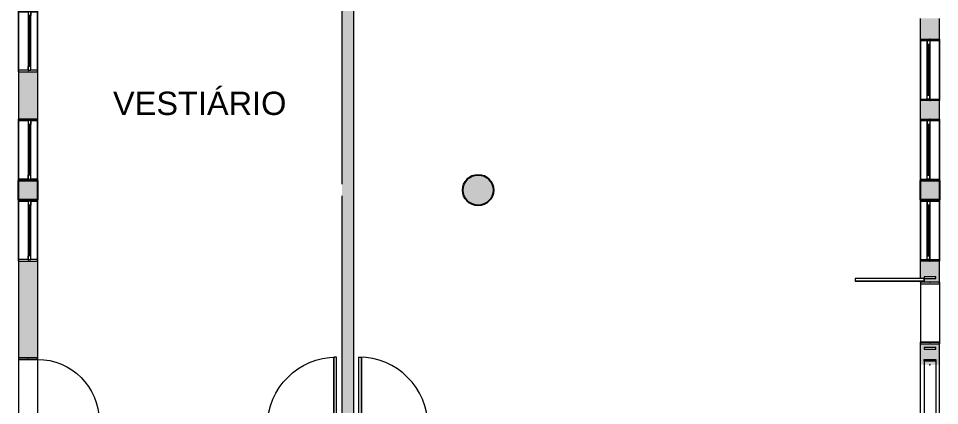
# Model space of a CAD drawing. Header units: metres. Extents: x 512 to 829, y -209 to 245.
# Drawn here: x 725.45 to 737.45, y -101.18 to -96.14 of the extents above; entities that cross this region are included whole.
import ezdxf

# ---------------------------------------------------------------- set-up
doc = ezdxf.new("R2010")
doc.units = ezdxf.units.M
doc.header["$LTSCALE"] = 0.508
doc.set_wipeout_variables(frame=1)
doc.header["$PDSIZE"] = -2
for name, color, linetype, lineweight in [('CONTORNO', 7, 'Continuous', 15), ('None', 7, 'Continuous', 5), ('NãoImprimir', 7, 'Continuous', 5), ('Peitoris', 2, 'Continuous', 5), ('Telhado-Princ', 7, 'Continuous', 5), ('TEXTO', 7, 'Continuous', 15)]:
    doc.layers.add(name, color=color, linetype=linetype, lineweight=lineweight)
doc.styles.add('Arial', font='arial.ttf')

# ---------------------------------------------------------------- blocks, each defined once
blk = doc.blocks.new('Grupo-1516')
at = {"layer": 'None', "color": 7, "linetype": 'Continuous', "lineweight": 5}
for p, q in [((-0.47, 0.075), (-0.47, -0.075)), ((0.47, 0.075), (0.47, -0.075))]:
    blk.add_line(p, q, dxfattribs=at)
blk = doc.blocks.new('Grupo-1517')
at = {"color": 7, "linetype": 'Continuous', "lineweight": 5}
for points in [[(-0.47, 0.075), (-0.45, 0.075), (-0.45, -0.075), (-0.47, -0.075)], [(0.45, 0.075), (0.47, 0.075), (0.47, -0.075), (0.45, -0.075)]]:
    blk.add_wipeout(points, dxfattribs=at).dxf.layer = 'None'
at = {"layer": 'None', "color": 7, "linetype": 'Continuous', "lineweight": 5}
for points in [[(-0.47, 0.075), (-0.45, 0.075), (-0.45, -0.075), (-0.47, -0.075)], [(0.45, 0.075), (0.47, 0.075), (0.47, -0.075), (0.45, -0.075)]]:
    blk.add_lwpolyline(points, close=True, dxfattribs=at)
blk = doc.blocks.new('Grupo-1518')
at = {"layer": 'None', "color": 7}
blk.add_blockref('Grupo-1516', (0, 0), dxfattribs=at)
blk.add_blockref('Grupo-1517', (0, 0), dxfattribs=at)
at = {"layer": 'None', "color": 7, "linetype": 'Continuous', "lineweight": 5}
for p, q in [((-0.47, 0.075), (-0.45, 0.075)), ((-0.45, 0.075), (-0.45, -0.075)), ((0.47, 0.075), (0.45, 0.075)), ((0.45, 0.075), (0.45, -0.075)), ((-0.47, -0.075), (-0.45, -0.075)), ((0.47, -0.075), (0.45, -0.075))]:
    blk.add_line(p, q, dxfattribs=at)
blk = doc.blocks.new('Grupo-1519')
at = {"layer": 'None', "color": 7, "linetype": 'Continuous', "lineweight": 5}
blk.add_arc((-0.45, 0.075), 0.9, 0, 90, dxfattribs=at)
blk = doc.blocks.new('Grupo-1520')
at = {"color": 7, "linetype": 'Continuous', "lineweight": 5}
blk.add_wipeout([(-0.45, 0.075), (-0.45, 0.975), (-0.415, 0.975), (-0.415, 0.075)], dxfattribs=at).dxf.layer = 'None'
at = {"layer": 'None', "color": 7, "linetype": 'Continuous', "lineweight": 5}
blk.add_lwpolyline([(-0.45, 0.075), (-0.45, 0.975), (-0.415, 0.975), (-0.415, 0.075)], close=True, dxfattribs=at)
blk = doc.blocks.new('Grupo-1521')
at = {"layer": 'None', "color": 7}
blk.add_blockref('Grupo-1520', (0, 0), dxfattribs=at)
at = {"layer": 'None', "color": 7, "linetype": 'Continuous', "lineweight": 5}
for p, q in [((-0.45, 0.075), (-0.45, 0.975)), ((-0.45, 0.975), (-0.415, 0.975)), ((-0.415, 0.075), (-0.415, 0.975)), ((-0.45, 0.075), (-0.415, 0.075))]:
    blk.add_line(p, q, dxfattribs=at)
blk = doc.blocks.new('Grupo-1522')
at = {"layer": 'Peitoris', "color": 7}
blk.add_blockref('Grupo-1521', (0, 0), dxfattribs=at)
blk = doc.blocks.new('Grupo-1523')
at = {"layer": 'None', "color": 7, "linetype": 'Continuous', "lineweight": 5}
for p, q in [((0.47, 0.075), (-0.47, 0.075)), ((0.47, -0.075), (-0.47, -0.075))]:
    blk.add_line(p, q, dxfattribs=at)
blk = doc.blocks.new('Door (2D)-47')
at = {"layer": 'None', "color": 7}
blk.add_blockref('Grupo-1518', (0, 0), dxfattribs=at)
at = {"layer": 'NãoImprimir', "color": 7, "linetype": 'Continuous', "lineweight": 5}
for p in [(-0.47, 0), (0.47, 0)]:
    blk.add_point(p, dxfattribs=at)
at = {"layer": 'Peitoris', "color": 7}
blk.add_blockref('Grupo-1519', (0, 0), dxfattribs=at)
at = {"layer": 'None', "color": 7}
blk.add_blockref('Grupo-1522', (0, 0), dxfattribs=at)
at = {"layer": 'Telhado-Princ', "color": 7}
blk.add_blockref('Grupo-1523', (0, 0), dxfattribs=at)
blk = doc.blocks.new('Grupo-1524')
at = {"layer": 'None', "color": 7, "linetype": 'Continuous', "lineweight": 5}
for p, q in [((-0.47, 0.075), (-0.47, -0.075)), ((0.47, 0.075), (0.47, -0.075))]:
    blk.add_line(p, q, dxfattribs=at)
blk = doc.blocks.new('Grupo-1525')
at = {"color": 7, "linetype": 'Continuous', "lineweight": 5}
for points in [[(-0.47, 0.075), (-0.45, 0.075), (-0.45, -0.075), (-0.47, -0.075)], [(0.45, 0.075), (0.47, 0.075), (0.47, -0.075), (0.45, -0.075)]]:
    blk.add_wipeout(points, dxfattribs=at).dxf.layer = 'None'
at = {"layer": 'None', "color": 7, "linetype": 'Continuous', "lineweight": 5}
for points in [[(-0.47, 0.075), (-0.45, 0.075), (-0.45, -0.075), (-0.47, -0.075)], [(0.45, 0.075), (0.47, 0.075), (0.47, -0.075), (0.45, -0.075)]]:
    blk.add_lwpolyline(points, close=True, dxfattribs=at)
blk = doc.blocks.new('Grupo-1526')
at = {"layer": 'None', "color": 7}
blk.add_blockref('Grupo-1524', (0, 0), dxfattribs=at)
blk.add_blockref('Grupo-1525', (0, 0), dxfattribs=at)
at = {"layer": 'None', "color": 7, "linetype": 'Continuous', "lineweight": 5}
for p, q in [((-0.47, 0.075), (-0.45, 0.075)), ((-0.45, 0.075), (-0.45, -0.075)), ((0.47, 0.075), (0.45, 0.075)), ((0.45, 0.075), (0.45, -0.075)), ((-0.47, -0.075), (-0.45, -0.075)), ((0.47, -0.075), (0.45, -0.075))]:
    blk.add_line(p, q, dxfattribs=at)
blk = doc.blocks.new('Grupo-1527')
at = {"layer": 'None', "color": 7, "linetype": 'Continuous', "lineweight": 5}
blk.add_arc((-0.45, 0.075), 0.9, 0, 90, dxfattribs=at)
blk = doc.blocks.new('Grupo-1528')
at = {"color": 7, "linetype": 'Continuous', "lineweight": 5}
blk.add_wipeout([(-0.45, 0.075), (-0.45, 0.975), (-0.415, 0.975), (-0.415, 0.075)], dxfattribs=at).dxf.layer = 'None'
at = {"layer": 'None', "color": 7, "linetype": 'Continuous', "lineweight": 5}
blk.add_lwpolyline([(-0.45, 0.075), (-0.45, 0.975), (-0.415, 0.975), (-0.415, 0.075)], close=True, dxfattribs=at)
blk = doc.blocks.new('Grupo-1529')
at = {"layer": 'None', "color": 7}
blk.add_blockref('Grupo-1528', (0, 0), dxfattribs=at)
at = {"layer": 'None', "color": 7, "linetype": 'Continuous', "lineweight": 5}
for p, q in [((-0.45, 0.075), (-0.45, 0.975)), ((-0.45, 0.975), (-0.415, 0.975)), ((-0.415, 0.075), (-0.415, 0.975)), ((-0.45, 0.075), (-0.415, 0.075))]:
    blk.add_line(p, q, dxfattribs=at)
blk = doc.blocks.new('Grupo-1530')
at = {"layer": 'Peitoris', "color": 7}
blk.add_blockref('Grupo-1529', (0, 0), dxfattribs=at)
blk = doc.blocks.new('Grupo-1531')
at = {"layer": 'None', "color": 7, "linetype": 'Continuous', "lineweight": 5}
for p, q in [((0.47, 0.075), (-0.47, 0.075)), ((0.47, -0.075), (-0.47, -0.075))]:
    blk.add_line(p, q, dxfattribs=at)
blk = doc.blocks.new('Door (2D)-48')
at = {"layer": 'None', "color": 7}
blk.add_blockref('Grupo-1526', (0, 0), dxfattribs=at)
at = {"layer": 'NãoImprimir', "color": 7, "linetype": 'Continuous', "lineweight": 5}
for p in [(-0.47, 0), (0.47, 0)]:
    blk.add_point(p, dxfattribs=at)
at = {"layer": 'Peitoris', "color": 7}
blk.add_blockref('Grupo-1527', (0, 0), dxfattribs=at)
at = {"layer": 'None', "color": 7}
blk.add_blockref('Grupo-1530', (0, 0), dxfattribs=at)
at = {"layer": 'Telhado-Princ', "color": 7}
blk.add_blockref('Grupo-1531', (0, 0), dxfattribs=at)
blk = doc.blocks.new('Grupo-1632')
at = {"color": 7, "linetype": 'Continuous', "lineweight": 5}
for points in [[(-0.4, 0.125), (-0.38095, 0.125), (-0.38095, -0.125), (-0.4, -0.125)], [(0.38095, 0.125), (0.4, 0.125), (0.4, -0.125), (0.38095, -0.125)]]:
    blk.add_wipeout(points, dxfattribs=at).dxf.layer = 'None'
at = {"layer": 'None', "color": 7, "linetype": 'Continuous', "lineweight": 5}
for points in [[(-0.4, 0.125), (-0.38095, 0.125), (-0.38095, -0.125), (-0.4, -0.125)], [(0.38095, 0.125), (0.4, 0.125), (0.4, -0.125), (0.38095, -0.125)]]:
    blk.add_lwpolyline(points, close=True, dxfattribs=at)
blk = doc.blocks.new('Grupo-1633')
at = {"layer": 'None', "color": 7}
blk.add_blockref('Grupo-1632', (0, 0), dxfattribs=at)
at = {"layer": 'None', "color": 7, "linetype": 'Continuous', "lineweight": 5}
for p, q in [((-0.4, 0.125), (-0.38095, 0.125)), ((-0.38095, 0.125), (-0.38095, -0.125)), ((0.4, 0.125), (0.38095, 0.125)), ((0.38095, 0.125), (0.38095, -0.125)), ((-0.4, -0.125), (-0.38095, -0.125)), ((0.4, -0.125), (0.38095, -0.125))]:
    blk.add_line(p, q, dxfattribs=at)
blk = doc.blocks.new('Grupo-1634')
at = {"layer": 'None', "color": 7, "linetype": 'Continuous', "lineweight": 5}
for p, q in [((-0.38095, 0.034925), (-0.38095, 0)), ((0.38095, 0.034925), (0.38095, 0))]:
    blk.add_line(p, q, dxfattribs=at)
blk = doc.blocks.new('Grupo-1635')
at = {"color": 7, "linetype": 'Continuous', "lineweight": 5}
for points in [[(-0.38095, 0.034925), (-0.33015, 0.034925), (-0.33015, 0), (-0.38095, 0)], [(0.33015, 0.034925), (0.38095, 0.034925), (0.38095, 0), (0.33015, 0)]]:
    blk.add_wipeout(points, dxfattribs=at).dxf.layer = 'None'
at = {"layer": 'None', "color": 7, "linetype": 'Continuous', "lineweight": 5}
for points in [[(-0.38095, 0.034925), (-0.33015, 0.034925), (-0.33015, 0), (-0.38095, 0)], [(0.33015, 0.034925), (0.38095, 0.034925), (0.38095, 0), (0.33015, 0)]]:
    blk.add_lwpolyline(points, close=True, dxfattribs=at)
blk = doc.blocks.new('Grupo-1636')
at = {"layer": 'None', "color": 7}
blk.add_blockref('Grupo-1634', (0, 0), dxfattribs=at)
at = {"color": 7, "linetype": 'Continuous', "lineweight": 5}
blk.add_wipeout([(-0.33015, 0.034925), (0.33015, 0.034925), (0.33015, 0), (-0.33015, 0)], dxfattribs=at).dxf.layer = 'None'
at = {"layer": 'None', "color": 7, "linetype": 'Continuous', "lineweight": 5}
blk.add_lwpolyline([(-0.33015, 0.034925), (0.33015, 0.034925), (0.33015, 0), (-0.33015, 0)], close=True, dxfattribs=at)
at = {"layer": 'None', "color": 7}
blk.add_blockref('Grupo-1635', (0, 0), dxfattribs=at)
at = {"layer": 'None', "color": 7, "linetype": 'Continuous', "lineweight": 5}
for p, q in [((-0.38095, 0.034925), (-0.33015, 0.034925)), ((-0.38095, 0), (-0.33015, 0)), ((-0.33015, 0.034925), (-0.33015, 0)), ((0.38095, 0.034925), (0.33015, 0.034925)), ((0.33015, 0.034925), (0.33015, 0)), ((0.38095, 0), (0.33015, 0))]:
    blk.add_line(p, q, dxfattribs=at)
blk = doc.blocks.new('Grupo-1637')
at = {"color": 7, "linetype": 'Continuous', "lineweight": 9}
blk.add_wipeout([(-0.33, 0.018), (0.33, 0.018), (0.33, 0.017), (-0.33, 0.017)], dxfattribs=at).dxf.layer = 'None'
blk = doc.blocks.new('Grupo-1638')
at = {"layer": 'None', "color": 7}
blk.add_blockref('Grupo-1637', (0, 0), dxfattribs=at)
at = {"layer": 'None', "color": 7, "linetype": 'Continuous', "lineweight": 25}
for p, q in [((-0.33, 0.018), (0.33, 0.018)), ((-0.33, 0.017), (0.33, 0.017))]:
    blk.add_line(p, q, dxfattribs=at)
blk = doc.blocks.new('Grupo-1639')
at = {"layer": 'None', "color": 7, "linetype": 'Continuous', "lineweight": 20}
for p, q in [((0.4, 0.125), (-0.4, 0.125)), ((0.4, -0.125), (-0.4, -0.125))]:
    blk.add_line(p, q, dxfattribs=at)
blk = doc.blocks.new('Window (2D)-150')
at = {"color": 7, "linetype": 'Continuous', "lineweight": 5}
blk.add_wipeout([(-0.4, 0.125), (0.4, 0.125), (0.4, -0.125), (-0.4, -0.125)], dxfattribs=at).dxf.layer = 'None'
at = {"layer": 'None', "color": 7}
blk.add_blockref('Grupo-1633', (0, 0), dxfattribs=at)
at = {"layer": 'None', "color": 7, "linetype": 'Continuous', "lineweight": 5}
for p, q in [((-0.4, 0.125), (0.4, 0.125)), ((-0.4, -0.125), (0.4, -0.125))]:
    blk.add_line(p, q, dxfattribs=at)
at = {"layer": 'NãoImprimir', "linetype": 'Continuous'}
for p in [(-0.4, 0), (0.4, 0)]:
    blk.add_point(p, dxfattribs=at)
at = {"layer": 'Peitoris'}
blk.add_blockref('Grupo-1636', (0, 0), dxfattribs=at)
blk.add_blockref('Grupo-1638', (0, 0), dxfattribs=at)
at = {"layer": 'Telhado-Princ'}
blk.add_blockref('Grupo-1639', (0, 0), dxfattribs=at)
blk = doc.blocks.new('Grupo-1640')
at = {"color": 7, "linetype": 'Continuous', "lineweight": 5}
for points in [[(-0.4, 0.125), (-0.38095, 0.125), (-0.38095, -0.125), (-0.4, -0.125)], [(0.38095, 0.125), (0.4, 0.125), (0.4, -0.125), (0.38095, -0.125)]]:
    blk.add_wipeout(points, dxfattribs=at).dxf.layer = 'None'
at = {"layer": 'None', "color": 7, "linetype": 'Continuous', "lineweight": 5}
for points in [[(-0.4, 0.125), (-0.38095, 0.125), (-0.38095, -0.125), (-0.4, -0.125)], [(0.38095, 0.125), (0.4, 0.125), (0.4, -0.125), (0.38095, -0.125)]]:
    blk.add_lwpolyline(points, close=True, dxfattribs=at)
blk = doc.blocks.new('Grupo-1641')
at = {"layer": 'None', "color": 7}
blk.add_blockref('Grupo-1640', (0, 0), dxfattribs=at)
at = {"layer": 'None', "color": 7, "linetype": 'Continuous', "lineweight": 5}
for p, q in [((-0.4, 0.125), (-0.38095, 0.125)), ((-0.38095, 0.125), (-0.38095, -0.125)), ((0.4, 0.125), (0.38095, 0.125)), ((0.38095, 0.125), (0.38095, -0.125)), ((-0.4, -0.125), (-0.38095, -0.125)), ((0.4, -0.125), (0.38095, -0.125))]:
    blk.add_line(p, q, dxfattribs=at)
blk = doc.blocks.new('Grupo-1642')
at = {"layer": 'None', "color": 7, "linetype": 'Continuous', "lineweight": 5}
for p, q in [((-0.38095, 0.034925), (-0.38095, 0)), ((0.38095, 0.034925), (0.38095, 0))]:
    blk.add_line(p, q, dxfattribs=at)
blk = doc.blocks.new('Grupo-1643')
at = {"color": 7, "linetype": 'Continuous', "lineweight": 5}
for points in [[(-0.38095, 0.034925), (-0.33015, 0.034925), (-0.33015, 0), (-0.38095, 0)], [(0.33015, 0.034925), (0.38095, 0.034925), (0.38095, 0), (0.33015, 0)]]:
    blk.add_wipeout(points, dxfattribs=at).dxf.layer = 'None'
at = {"layer": 'None', "color": 7, "linetype": 'Continuous', "lineweight": 5}
for points in [[(-0.38095, 0.034925), (-0.33015, 0.034925), (-0.33015, 0), (-0.38095, 0)], [(0.33015, 0.034925), (0.38095, 0.034925), (0.38095, 0), (0.33015, 0)]]:
    blk.add_lwpolyline(points, close=True, dxfattribs=at)
blk = doc.blocks.new('Grupo-1644')
at = {"layer": 'None', "color": 7}
blk.add_blockref('Grupo-1642', (0, 0), dxfattribs=at)
at = {"color": 7, "linetype": 'Continuous', "lineweight": 5}
blk.add_wipeout([(-0.33015, 0.034925), (0.33015, 0.034925), (0.33015, 0), (-0.33015, 0)], dxfattribs=at).dxf.layer = 'None'
at = {"layer": 'None', "color": 7, "linetype": 'Continuous', "lineweight": 5}
blk.add_lwpolyline([(-0.33015, 0.034925), (0.33015, 0.034925), (0.33015, 0), (-0.33015, 0)], close=True, dxfattribs=at)
at = {"layer": 'None', "color": 7}
blk.add_blockref('Grupo-1643', (0, 0), dxfattribs=at)
at = {"layer": 'None', "color": 7, "linetype": 'Continuous', "lineweight": 5}
for p, q in [((-0.38095, 0.034925), (-0.33015, 0.034925)), ((-0.38095, 0), (-0.33015, 0)), ((-0.33015, 0.034925), (-0.33015, 0)), ((0.38095, 0.034925), (0.33015, 0.034925)), ((0.33015, 0.034925), (0.33015, 0)), ((0.38095, 0), (0.33015, 0))]:
    blk.add_line(p, q, dxfattribs=at)
blk = doc.blocks.new('Grupo-1645')
at = {"color": 7, "linetype": 'Continuous', "lineweight": 9}
blk.add_wipeout([(-0.33, 0.018), (0.33, 0.018), (0.33, 0.017), (-0.33, 0.017)], dxfattribs=at).dxf.layer = 'None'
blk = doc.blocks.new('Grupo-1646')
at = {"layer": 'None', "color": 7}
blk.add_blockref('Grupo-1645', (0, 0), dxfattribs=at)
at = {"layer": 'None', "color": 7, "linetype": 'Continuous', "lineweight": 25}
for p, q in [((-0.33, 0.018), (0.33, 0.018)), ((-0.33, 0.017), (0.33, 0.017))]:
    blk.add_line(p, q, dxfattribs=at)
blk = doc.blocks.new('Grupo-1647')
at = {"layer": 'None', "color": 7, "linetype": 'Continuous', "lineweight": 20}
for p, q in [((0.4, 0.125), (-0.4, 0.125)), ((0.4, -0.125), (-0.4, -0.125))]:
    blk.add_line(p, q, dxfattribs=at)
blk = doc.blocks.new('Window (2D)-151')
at = {"color": 7, "linetype": 'Continuous', "lineweight": 5}
blk.add_wipeout([(-0.4, 0.125), (0.4, 0.125), (0.4, -0.125), (-0.4, -0.125)], dxfattribs=at).dxf.layer = 'None'
at = {"layer": 'None', "color": 7}
blk.add_blockref('Grupo-1641', (0, 0), dxfattribs=at)
at = {"layer": 'None', "color": 7, "linetype": 'Continuous', "lineweight": 5}
for p, q in [((-0.4, 0.125), (0.4, 0.125)), ((-0.4, -0.125), (0.4, -0.125))]:
    blk.add_line(p, q, dxfattribs=at)
at = {"layer": 'NãoImprimir', "linetype": 'Continuous'}
for p in [(-0.4, 0), (0.4, 0)]:
    blk.add_point(p, dxfattribs=at)
at = {"layer": 'Peitoris'}
blk.add_blockref('Grupo-1644', (0, 0), dxfattribs=at)
blk.add_blockref('Grupo-1646', (0, 0), dxfattribs=at)
at = {"layer": 'Telhado-Princ'}
blk.add_blockref('Grupo-1647', (0, 0), dxfattribs=at)
blk = doc.blocks.new('Grupo-1648')
at = {"color": 7, "linetype": 'Continuous', "lineweight": 5}
for points in [[(-0.4, 0.125), (-0.38095, 0.125), (-0.38095, -0.125), (-0.4, -0.125)], [(0.38095, 0.125), (0.4, 0.125), (0.4, -0.125), (0.38095, -0.125)]]:
    blk.add_wipeout(points, dxfattribs=at).dxf.layer = 'None'
at = {"layer": 'None', "color": 7, "linetype": 'Continuous', "lineweight": 5}
for points in [[(-0.4, 0.125), (-0.38095, 0.125), (-0.38095, -0.125), (-0.4, -0.125)], [(0.38095, 0.125), (0.4, 0.125), (0.4, -0.125), (0.38095, -0.125)]]:
    blk.add_lwpolyline(points, close=True, dxfattribs=at)
blk = doc.blocks.new('Grupo-1649')
at = {"layer": 'None', "color": 7}
blk.add_blockref('Grupo-1648', (0, 0), dxfattribs=at)
at = {"layer": 'None', "color": 7, "linetype": 'Continuous', "lineweight": 5}
for p, q in [((-0.4, 0.125), (-0.38095, 0.125)), ((-0.38095, 0.125), (-0.38095, -0.125)), ((0.4, 0.125), (0.38095, 0.125)), ((0.38095, 0.125), (0.38095, -0.125)), ((-0.4, -0.125), (-0.38095, -0.125)), ((0.4, -0.125), (0.38095, -0.125))]:
    blk.add_line(p, q, dxfattribs=at)
blk = doc.blocks.new('Grupo-1650')
at = {"layer": 'None', "color": 7, "linetype": 'Continuous', "lineweight": 5}
for p, q in [((-0.38095, 0.034925), (-0.38095, 0)), ((0.38095, 0.034925), (0.38095, 0))]:
    blk.add_line(p, q, dxfattribs=at)
blk = doc.blocks.new('Grupo-1651')
at = {"color": 7, "linetype": 'Continuous', "lineweight": 5}
for points in [[(-0.38095, 0.034925), (-0.33015, 0.034925), (-0.33015, 0), (-0.38095, 0)], [(0.33015, 0.034925), (0.38095, 0.034925), (0.38095, 0), (0.33015, 0)]]:
    blk.add_wipeout(points, dxfattribs=at).dxf.layer = 'None'
at = {"layer": 'None', "color": 7, "linetype": 'Continuous', "lineweight": 5}
for points in [[(-0.38095, 0.034925), (-0.33015, 0.034925), (-0.33015, 0), (-0.38095, 0)], [(0.33015, 0.034925), (0.38095, 0.034925), (0.38095, 0), (0.33015, 0)]]:
    blk.add_lwpolyline(points, close=True, dxfattribs=at)
blk = doc.blocks.new('Grupo-1652')
at = {"layer": 'None', "color": 7}
blk.add_blockref('Grupo-1650', (0, 0), dxfattribs=at)
at = {"color": 7, "linetype": 'Continuous', "lineweight": 5}
blk.add_wipeout([(-0.33015, 0.034925), (0.33015, 0.034925), (0.33015, 0), (-0.33015, 0)], dxfattribs=at).dxf.layer = 'None'
at = {"layer": 'None', "color": 7, "linetype": 'Continuous', "lineweight": 5}
blk.add_lwpolyline([(-0.33015, 0.034925), (0.33015, 0.034925), (0.33015, 0), (-0.33015, 0)], close=True, dxfattribs=at)
at = {"layer": 'None', "color": 7}
blk.add_blockref('Grupo-1651', (0, 0), dxfattribs=at)
at = {"layer": 'None', "color": 7, "linetype": 'Continuous', "lineweight": 5}
for p, q in [((-0.38095, 0.034925), (-0.33015, 0.034925)), ((-0.38095, 0), (-0.33015, 0)), ((-0.33015, 0.034925), (-0.33015, 0)), ((0.38095, 0.034925), (0.33015, 0.034925)), ((0.33015, 0.034925), (0.33015, 0)), ((0.38095, 0), (0.33015, 0))]:
    blk.add_line(p, q, dxfattribs=at)
blk = doc.blocks.new('Grupo-1653')
at = {"color": 7, "linetype": 'Continuous', "lineweight": 9}
blk.add_wipeout([(-0.33, 0.018), (0.33, 0.018), (0.33, 0.017), (-0.33, 0.017)], dxfattribs=at).dxf.layer = 'None'
blk = doc.blocks.new('Grupo-1654')
at = {"layer": 'None', "color": 7}
blk.add_blockref('Grupo-1653', (0, 0), dxfattribs=at)
at = {"layer": 'None', "color": 7, "linetype": 'Continuous', "lineweight": 25}
for p, q in [((-0.33, 0.018), (0.33, 0.018)), ((-0.33, 0.017), (0.33, 0.017))]:
    blk.add_line(p, q, dxfattribs=at)
blk = doc.blocks.new('Grupo-1655')
at = {"layer": 'None', "color": 7, "linetype": 'Continuous', "lineweight": 20}
for p, q in [((0.4, 0.125), (-0.4, 0.125)), ((0.4, -0.125), (-0.4, -0.125))]:
    blk.add_line(p, q, dxfattribs=at)
blk = doc.blocks.new('Window (2D)-152')
at = {"color": 7, "linetype": 'Continuous', "lineweight": 5}
blk.add_wipeout([(-0.4, 0.125), (0.4, 0.125), (0.4, -0.125), (-0.4, -0.125)], dxfattribs=at).dxf.layer = 'None'
at = {"layer": 'None', "color": 7}
blk.add_blockref('Grupo-1649', (0, 0), dxfattribs=at)
at = {"layer": 'None', "color": 7, "linetype": 'Continuous', "lineweight": 5}
for p, q in [((-0.4, 0.125), (0.4, 0.125)), ((-0.4, -0.125), (0.4, -0.125))]:
    blk.add_line(p, q, dxfattribs=at)
at = {"layer": 'NãoImprimir', "linetype": 'Continuous'}
for p in [(-0.4, 0), (0.4, 0)]:
    blk.add_point(p, dxfattribs=at)
at = {"layer": 'Peitoris'}
blk.add_blockref('Grupo-1652', (0, 0), dxfattribs=at)
blk.add_blockref('Grupo-1654', (0, 0), dxfattribs=at)
at = {"layer": 'Telhado-Princ'}
blk.add_blockref('Grupo-1655', (0, 0), dxfattribs=at)
blk = doc.blocks.new('Grupo-1656')
at = {"color": 7, "linetype": 'Continuous', "lineweight": 5}
for points in [[(-0.4, 0.125), (-0.38095, 0.125), (-0.38095, -0.125), (-0.4, -0.125)], [(0.38095, 0.125), (0.4, 0.125), (0.4, -0.125), (0.38095, -0.125)]]:
    blk.add_wipeout(points, dxfattribs=at).dxf.layer = 'None'
at = {"layer": 'None', "color": 7, "linetype": 'Continuous', "lineweight": 5}
for points in [[(-0.4, 0.125), (-0.38095, 0.125), (-0.38095, -0.125), (-0.4, -0.125)], [(0.38095, 0.125), (0.4, 0.125), (0.4, -0.125), (0.38095, -0.125)]]:
    blk.add_lwpolyline(points, close=True, dxfattribs=at)
blk = doc.blocks.new('Grupo-1657')
at = {"layer": 'None', "color": 7}
blk.add_blockref('Grupo-1656', (0, 0), dxfattribs=at)
at = {"layer": 'None', "color": 7, "linetype": 'Continuous', "lineweight": 5}
for p, q in [((-0.4, 0.125), (-0.38095, 0.125)), ((-0.38095, 0.125), (-0.38095, -0.125)), ((0.4, 0.125), (0.38095, 0.125)), ((0.38095, 0.125), (0.38095, -0.125)), ((-0.4, -0.125), (-0.38095, -0.125)), ((0.4, -0.125), (0.38095, -0.125))]:
    blk.add_line(p, q, dxfattribs=at)
blk = doc.blocks.new('Grupo-1659')
at = {"color": 7, "linetype": 'Continuous', "lineweight": 5}
blk.add_wipeout([(-0.45, 0.075), (-0.45, 0.975), (-0.415, 0.975), (-0.415, 0.075)], dxfattribs=at).dxf.layer = 'TEXTO'
at = {"layer": 'TEXTO', "color": 7, "linetype": 'Continuous', "lineweight": 5}
blk.add_lwpolyline([(-0.45, 0.075), (-0.45, 0.975), (-0.415, 0.975), (-0.415, 0.075)], close=True, dxfattribs=at)
blk = doc.blocks.new('Grupo-1660')
at = {"layer": 'TEXTO', "color": 7}
blk.add_blockref('Grupo-1659', (0, 0), dxfattribs=at)
at = {"layer": 'TEXTO', "color": 7, "linetype": 'Continuous', "lineweight": 5}
for p, q in [((-0.45, 0.075), (-0.45, 0.975)), ((-0.45, 0.975), (-0.415, 0.975)), ((-0.415, 0.075), (-0.415, 0.975)), ((-0.45, 0.075), (-0.415, 0.075))]:
    blk.add_line(p, q, dxfattribs=at)
blk = doc.blocks.new('Grupo-1662')
at = {"layer": 'TEXTO', "color": 7, "linetype": 'Continuous', "lineweight": 9}
for p, q in [((-0.47, 0.075), (-0.47, -0.075)), ((0.47, 0.075), (0.47, -0.075))]:
    blk.add_line(p, q, dxfattribs=at)
blk = doc.blocks.new('Grupo-1663')
at = {"color": 7, "linetype": 'Continuous', "lineweight": 5}
for points in [[(-0.47, 0.075), (-0.45, 0.075), (-0.45, -0.075), (-0.47, -0.075)], [(0.45, 0.075), (0.47, 0.075), (0.47, -0.075), (0.45, -0.075)]]:
    blk.add_wipeout(points, dxfattribs=at).dxf.layer = 'TEXTO'
at = {"layer": 'TEXTO', "color": 7, "linetype": 'Continuous', "lineweight": 5}
for points in [[(-0.47, 0.075), (-0.45, 0.075), (-0.45, -0.075), (-0.47, -0.075)], [(0.45, 0.075), (0.47, 0.075), (0.47, -0.075), (0.45, -0.075)]]:
    blk.add_lwpolyline(points, close=True, dxfattribs=at)
blk = doc.blocks.new('Window (2D)-153')
at = {"color": 7, "linetype": 'Continuous', "lineweight": 5}
blk.add_wipeout([(-0.4, 0.125), (0.4, 0.125), (0.4, -0.125), (-0.4, -0.125)], dxfattribs=at).dxf.layer = 'None'
at = {"layer": 'None', "color": 7}
blk.add_blockref('Grupo-1657', (0, 0), dxfattribs=at)
at = {"layer": 'None', "color": 7, "linetype": 'Continuous', "lineweight": 5}
for p, q in [((-0.4, 0.125), (0.4, 0.125)), ((-0.4, -0.125), (0.4, -0.125))]:
    blk.add_line(p, q, dxfattribs=at)
at = {"layer": 'NãoImprimir', "linetype": 'Continuous'}
for p in [(-0.4, 0), (0.4, 0)]:
    blk.add_point(p, dxfattribs=at)
at = {"layer": 'Peitoris'}
blk.add_blockref('Grupo-1660', (0, 0), dxfattribs=at)
blk.add_blockref('Grupo-1662', (0, 0), dxfattribs=at)
at = {"layer": 'Telhado-Princ'}
blk.add_blockref('Grupo-1663', (0, 0), dxfattribs=at)
blk = doc.blocks.new('Grupo-1665')
at = {"layer": 'TEXTO', "color": 7, "linetype": 'Continuous', "lineweight": 9}
for p, q in [((0.47, 0.075), (-0.47, 0.075)), ((0.47, -0.075), (-0.47, -0.075))]:
    blk.add_line(p, q, dxfattribs=at)
blk = doc.blocks.new('Grupo-1666')
at = {"layer": 'CONTORNO', "color": 7, "linetype": 'Continuous', "lineweight": 9}
for p, q in [((-0.47, 0.075), (-0.47, -0.075)), ((0.47, 0.075), (0.47, -0.075)), ((-0.47, -0.075), (-0.45, -0.075)), ((0.47, -0.075), (0.45, -0.075))]:
    blk.add_line(p, q, dxfattribs=at)
blk = doc.blocks.new('Grupo-1667')
at = {"layer": 'CONTORNO', "color": 7, "linetype": 'Continuous', "lineweight": 5}
for points in [[(-0.47, 0.075), (-0.45, 0.075), (-0.45, -0.075), (-0.47, -0.075)], [(0.45, 0.075), (0.47, 0.075), (0.47, -0.075), (0.45, -0.075)]]:
    blk.add_lwpolyline(points, close=True, dxfattribs=at)
blk = doc.blocks.new('Grupo-1668')
at = {"layer": 'CONTORNO', "color": 7, "linetype": 'Continuous', "lineweight": 5}
for p, q in [((-0.47, 0.075), (-0.45, 0.075)), ((-0.45, 0.075), (-0.45, -0.075)), ((0.47, 0.075), (0.45, 0.075)), ((0.45, 0.075), (0.45, -0.075))]:
    blk.add_line(p, q, dxfattribs=at)
at = {"layer": 'CONTORNO', "color": 7}
for name in ['Grupo-1666', 'Grupo-1667']:
    blk.add_blockref(name, (0, 0), dxfattribs=at)
blk = doc.blocks.new('Grupo-1670')
at = {"layer": 'CONTORNO', "color": 7, "linetype": 'Continuous', "lineweight": 5}
blk.add_lwpolyline([(-0.45, 0.075), (-0.45, 0.975), (-0.415, 0.975), (-0.415, 0.075)], close=True, dxfattribs=at)
blk = doc.blocks.new('Grupo-1671')
at = {"layer": 'CONTORNO', "color": 7, "linetype": 'Continuous', "lineweight": 5}
for p, q in [((-0.45, 0.075), (-0.45, 0.975)), ((-0.45, 0.975), (-0.415, 0.975)), ((-0.415, 0.075), (-0.415, 0.975)), ((-0.45, 0.075), (-0.415, 0.075))]:
    blk.add_line(p, q, dxfattribs=at)
at = {"layer": 'CONTORNO', "color": 7}
blk.add_blockref('Grupo-1670', (0, 0), dxfattribs=at)
blk = doc.blocks.new('Window (2D)-154')
at = {"color": 7, "linetype": 'Continuous', "lineweight": 5}
blk.add_wipeout([(-0.4, 0.125), (0.4, 0.125), (0.4, -0.125), (-0.4, -0.125)], dxfattribs=at).dxf.layer = 'None'
at = {"layer": 'None', "color": 7, "linetype": 'Continuous', "lineweight": 5}
for p, q in [((-0.4, 0.125), (0.4, 0.125)), ((-0.4, -0.125), (0.4, -0.125))]:
    blk.add_line(p, q, dxfattribs=at)
at = {"layer": 'NãoImprimir', "linetype": 'Continuous'}
for p in [(-0.4, 0), (0.4, 0)]:
    blk.add_point(p, dxfattribs=at)
at = {"layer": 'None', "color": 7}
blk.add_blockref('Grupo-1665', (0, 0), dxfattribs=at)
at = {"layer": 'Peitoris'}
for name in ['Grupo-1670', 'Grupo-1668']:
    blk.add_blockref(name, (0, 0), dxfattribs=at)
at = {"layer": 'Telhado-Princ'}
blk.add_blockref('Grupo-1671', (0, 0), dxfattribs=at)
blk = doc.blocks.new('Grupo-1784')
at = {"color": 7, "linetype": 'Continuous', "lineweight": 5}
for points in [[(-0.4, 0.125), (-0.38095, 0.125), (-0.38095, -0.125), (-0.4, -0.125)], [(0.38095, 0.125), (0.4, 0.125), (0.4, -0.125), (0.38095, -0.125)]]:
    blk.add_wipeout(points, dxfattribs=at).dxf.layer = 'None'
at = {"layer": 'None', "color": 7, "linetype": 'Continuous', "lineweight": 5}
for points in [[(-0.4, 0.125), (-0.38095, 0.125), (-0.38095, -0.125), (-0.4, -0.125)], [(0.38095, 0.125), (0.4, 0.125), (0.4, -0.125), (0.38095, -0.125)]]:
    blk.add_lwpolyline(points, close=True, dxfattribs=at)
blk = doc.blocks.new('Grupo-1785')
at = {"layer": 'None', "color": 7}
blk.add_blockref('Grupo-1784', (0, 0), dxfattribs=at)
at = {"layer": 'None', "color": 7, "linetype": 'Continuous', "lineweight": 5}
for p, q in [((-0.4, 0.125), (-0.38095, 0.125)), ((-0.38095, 0.125), (-0.38095, -0.125)), ((0.4, 0.125), (0.38095, 0.125)), ((0.38095, 0.125), (0.38095, -0.125)), ((-0.4, -0.125), (-0.38095, -0.125)), ((0.4, -0.125), (0.38095, -0.125))]:
    blk.add_line(p, q, dxfattribs=at)
blk = doc.blocks.new('Grupo-1786')
at = {"layer": 'None', "color": 7, "linetype": 'Continuous', "lineweight": 5}
for p, q in [((-0.38095, 0.034925), (-0.38095, 0)), ((0.38095, 0.034925), (0.38095, 0))]:
    blk.add_line(p, q, dxfattribs=at)
blk = doc.blocks.new('Grupo-1787')
at = {"color": 7, "linetype": 'Continuous', "lineweight": 5}
for points in [[(-0.38095, 0.034925), (-0.33015, 0.034925), (-0.33015, 0), (-0.38095, 0)], [(0.33015, 0.034925), (0.38095, 0.034925), (0.38095, 0), (0.33015, 0)]]:
    blk.add_wipeout(points, dxfattribs=at).dxf.layer = 'None'
at = {"layer": 'None', "color": 7, "linetype": 'Continuous', "lineweight": 5}
for points in [[(-0.38095, 0.034925), (-0.33015, 0.034925), (-0.33015, 0), (-0.38095, 0)], [(0.33015, 0.034925), (0.38095, 0.034925), (0.38095, 0), (0.33015, 0)]]:
    blk.add_lwpolyline(points, close=True, dxfattribs=at)
blk = doc.blocks.new('Grupo-1788')
at = {"layer": 'None', "color": 7}
blk.add_blockref('Grupo-1786', (0, 0), dxfattribs=at)
at = {"color": 7, "linetype": 'Continuous', "lineweight": 5}
blk.add_wipeout([(-0.33015, 0.034925), (0.33015, 0.034925), (0.33015, 0), (-0.33015, 0)], dxfattribs=at).dxf.layer = 'None'
at = {"layer": 'None', "color": 7, "linetype": 'Continuous', "lineweight": 5}
blk.add_lwpolyline([(-0.33015, 0.034925), (0.33015, 0.034925), (0.33015, 0), (-0.33015, 0)], close=True, dxfattribs=at)
at = {"layer": 'None', "color": 7}
blk.add_blockref('Grupo-1787', (0, 0), dxfattribs=at)
at = {"layer": 'None', "color": 7, "linetype": 'Continuous', "lineweight": 5}
for p, q in [((-0.38095, 0.034925), (-0.33015, 0.034925)), ((-0.38095, 0), (-0.33015, 0)), ((-0.33015, 0.034925), (-0.33015, 0)), ((0.38095, 0.034925), (0.33015, 0.034925)), ((0.33015, 0.034925), (0.33015, 0)), ((0.38095, 0), (0.33015, 0))]:
    blk.add_line(p, q, dxfattribs=at)
blk = doc.blocks.new('Grupo-1789')
at = {"color": 7, "linetype": 'Continuous', "lineweight": 9}
blk.add_wipeout([(-0.33, 0.018), (0.33, 0.018), (0.33, 0.017), (-0.33, 0.017)], dxfattribs=at).dxf.layer = 'None'
blk = doc.blocks.new('Grupo-1790')
at = {"layer": 'None', "color": 7}
blk.add_blockref('Grupo-1789', (0, 0), dxfattribs=at)
at = {"layer": 'None', "color": 7, "linetype": 'Continuous', "lineweight": 25}
for p, q in [((-0.33, 0.018), (0.33, 0.018)), ((-0.33, 0.017), (0.33, 0.017))]:
    blk.add_line(p, q, dxfattribs=at)
blk = doc.blocks.new('Grupo-1791')
at = {"layer": 'None', "color": 7, "linetype": 'Continuous', "lineweight": 20}
for p, q in [((0.4, 0.125), (-0.4, 0.125)), ((0.4, -0.125), (-0.4, -0.125))]:
    blk.add_line(p, q, dxfattribs=at)
blk = doc.blocks.new('Window (2D)-162')
at = {"color": 7, "linetype": 'Continuous', "lineweight": 5}
blk.add_wipeout([(-0.4, 0.125), (0.4, 0.125), (0.4, -0.125), (-0.4, -0.125)], dxfattribs=at).dxf.layer = 'None'
at = {"layer": 'None', "color": 7}
blk.add_blockref('Grupo-1785', (0, 0), dxfattribs=at)
at = {"layer": 'None', "color": 7, "linetype": 'Continuous', "lineweight": 5}
for p, q in [((-0.4, 0.125), (0.4, 0.125)), ((-0.4, -0.125), (0.4, -0.125))]:
    blk.add_line(p, q, dxfattribs=at)
at = {"layer": 'NãoImprimir', "linetype": 'Continuous'}
for p in [(-0.4, 0), (0.4, 0)]:
    blk.add_point(p, dxfattribs=at)
at = {"layer": 'Peitoris'}
blk.add_blockref('Grupo-1788', (0, 0), dxfattribs=at)
blk.add_blockref('Grupo-1790', (0, 0), dxfattribs=at)
at = {"layer": 'Telhado-Princ'}
blk.add_blockref('Grupo-1791', (0, 0), dxfattribs=at)
blk = doc.blocks.new('Grupo-1792')
at = {"color": 7, "linetype": 'Continuous', "lineweight": 5}
for points in [[(-0.4, 0.125), (-0.38095, 0.125), (-0.38095, -0.125), (-0.4, -0.125)], [(0.38095, 0.125), (0.4, 0.125), (0.4, -0.125), (0.38095, -0.125)]]:
    blk.add_wipeout(points, dxfattribs=at).dxf.layer = 'None'
at = {"layer": 'None', "color": 7, "linetype": 'Continuous', "lineweight": 5}
for points in [[(-0.4, 0.125), (-0.38095, 0.125), (-0.38095, -0.125), (-0.4, -0.125)], [(0.38095, 0.125), (0.4, 0.125), (0.4, -0.125), (0.38095, -0.125)]]:
    blk.add_lwpolyline(points, close=True, dxfattribs=at)
blk = doc.blocks.new('Grupo-1793')
at = {"layer": 'None', "color": 7}
blk.add_blockref('Grupo-1792', (0, 0), dxfattribs=at)
at = {"layer": 'None', "color": 7, "linetype": 'Continuous', "lineweight": 5}
for p, q in [((-0.4, 0.125), (-0.38095, 0.125)), ((-0.38095, 0.125), (-0.38095, -0.125)), ((0.4, 0.125), (0.38095, 0.125)), ((0.38095, 0.125), (0.38095, -0.125)), ((-0.4, -0.125), (-0.38095, -0.125)), ((0.4, -0.125), (0.38095, -0.125))]:
    blk.add_line(p, q, dxfattribs=at)
blk = doc.blocks.new('Grupo-1794')
at = {"layer": 'None', "color": 7, "linetype": 'Continuous', "lineweight": 5}
for p, q in [((-0.38095, 0.034925), (-0.38095, 0)), ((0.38095, 0.034925), (0.38095, 0))]:
    blk.add_line(p, q, dxfattribs=at)
blk = doc.blocks.new('Grupo-1795')
at = {"color": 7, "linetype": 'Continuous', "lineweight": 5}
for points in [[(-0.38095, 0.034925), (-0.33015, 0.034925), (-0.33015, 0), (-0.38095, 0)], [(0.33015, 0.034925), (0.38095, 0.034925), (0.38095, 0), (0.33015, 0)]]:
    blk.add_wipeout(points, dxfattribs=at).dxf.layer = 'None'
at = {"layer": 'None', "color": 7, "linetype": 'Continuous', "lineweight": 5}
for points in [[(-0.38095, 0.034925), (-0.33015, 0.034925), (-0.33015, 0), (-0.38095, 0)], [(0.33015, 0.034925), (0.38095, 0.034925), (0.38095, 0), (0.33015, 0)]]:
    blk.add_lwpolyline(points, close=True, dxfattribs=at)
blk = doc.blocks.new('Grupo-1796')
at = {"layer": 'None', "color": 7}
blk.add_blockref('Grupo-1794', (0, 0), dxfattribs=at)
at = {"color": 7, "linetype": 'Continuous', "lineweight": 5}
blk.add_wipeout([(-0.33015, 0.034925), (0.33015, 0.034925), (0.33015, 0), (-0.33015, 0)], dxfattribs=at).dxf.layer = 'None'
at = {"layer": 'None', "color": 7, "linetype": 'Continuous', "lineweight": 5}
blk.add_lwpolyline([(-0.33015, 0.034925), (0.33015, 0.034925), (0.33015, 0), (-0.33015, 0)], close=True, dxfattribs=at)
at = {"layer": 'None', "color": 7}
blk.add_blockref('Grupo-1795', (0, 0), dxfattribs=at)
at = {"layer": 'None', "color": 7, "linetype": 'Continuous', "lineweight": 5}
for p, q in [((-0.38095, 0.034925), (-0.33015, 0.034925)), ((-0.38095, 0), (-0.33015, 0)), ((-0.33015, 0.034925), (-0.33015, 0)), ((0.38095, 0.034925), (0.33015, 0.034925)), ((0.33015, 0.034925), (0.33015, 0)), ((0.38095, 0), (0.33015, 0))]:
    blk.add_line(p, q, dxfattribs=at)
blk = doc.blocks.new('Grupo-1797')
at = {"color": 7, "linetype": 'Continuous', "lineweight": 9}
blk.add_wipeout([(-0.33, 0.018), (0.33, 0.018), (0.33, 0.017), (-0.33, 0.017)], dxfattribs=at).dxf.layer = 'None'
blk = doc.blocks.new('Grupo-1798')
at = {"layer": 'None', "color": 7}
blk.add_blockref('Grupo-1797', (0, 0), dxfattribs=at)
at = {"layer": 'None', "color": 7, "linetype": 'Continuous', "lineweight": 25}
for p, q in [((-0.33, 0.018), (0.33, 0.018)), ((-0.33, 0.017), (0.33, 0.017))]:
    blk.add_line(p, q, dxfattribs=at)
blk = doc.blocks.new('Grupo-1799')
at = {"layer": 'None', "color": 7, "linetype": 'Continuous', "lineweight": 20}
for p, q in [((0.4, 0.125), (-0.4, 0.125)), ((0.4, -0.125), (-0.4, -0.125))]:
    blk.add_line(p, q, dxfattribs=at)
blk = doc.blocks.new('Window (2D)-163')
at = {"color": 7, "linetype": 'Continuous', "lineweight": 5}
blk.add_wipeout([(-0.4, 0.125), (0.4, 0.125), (0.4, -0.125), (-0.4, -0.125)], dxfattribs=at).dxf.layer = 'None'
at = {"layer": 'None', "color": 7}
blk.add_blockref('Grupo-1793', (0, 0), dxfattribs=at)
at = {"layer": 'None', "color": 7, "linetype": 'Continuous', "lineweight": 5}
for p, q in [((-0.4, 0.125), (0.4, 0.125)), ((-0.4, -0.125), (0.4, -0.125))]:
    blk.add_line(p, q, dxfattribs=at)
at = {"layer": 'NãoImprimir', "linetype": 'Continuous'}
for p in [(-0.4, 0), (0.4, 0)]:
    blk.add_point(p, dxfattribs=at)
at = {"layer": 'Peitoris'}
blk.add_blockref('Grupo-1796', (0, 0), dxfattribs=at)
blk.add_blockref('Grupo-1798', (0, 0), dxfattribs=at)
at = {"layer": 'Telhado-Princ'}
blk.add_blockref('Grupo-1799', (0, 0), dxfattribs=at)
blk = doc.blocks.new('Grupo-1832')
at = {"layer": 'None', "color": 7, "linetype": 'Continuous', "lineweight": 5}
for p, q in [((-0.42, 0.125), (-0.42, -0.125)), ((0.42, 0.125), (0.42, -0.125))]:
    blk.add_line(p, q, dxfattribs=at)
blk = doc.blocks.new('Grupo-1833')
at = {"color": 7, "linetype": 'Continuous', "lineweight": 5}
for points in [[(-0.42, 0.125), (-0.4, 0.125), (-0.4, -0.125), (-0.42, -0.125)], [(0.4, 0.125), (0.42, 0.125), (0.42, -0.125), (0.4, -0.125)]]:
    blk.add_wipeout(points, dxfattribs=at).dxf.layer = 'None'
at = {"layer": 'None', "color": 7, "linetype": 'Continuous', "lineweight": 5}
for points in [[(-0.42, 0.125), (-0.4, 0.125), (-0.4, -0.125), (-0.42, -0.125)], [(0.4, 0.125), (0.42, 0.125), (0.42, -0.125), (0.4, -0.125)]]:
    blk.add_lwpolyline(points, close=True, dxfattribs=at)
blk = doc.blocks.new('Grupo-1834')
at = {"layer": 'None', "color": 7}
blk.add_blockref('Grupo-1832', (0, 0), dxfattribs=at)
blk.add_blockref('Grupo-1833', (0, 0), dxfattribs=at)
at = {"layer": 'None', "color": 7, "linetype": 'Continuous', "lineweight": 5}
for p, q in [((-0.42, 0.125), (-0.4, 0.125)), ((-0.4, 0.125), (-0.4, -0.125)), ((0.42, 0.125), (0.4, 0.125)), ((0.4, 0.125), (0.4, -0.125)), ((-0.42, -0.125), (-0.4, -0.125)), ((0.42, -0.125), (0.4, -0.125))]:
    blk.add_line(p, q, dxfattribs=at)
blk = doc.blocks.new('Grupo-1835')
at = {"layer": 'None', "color": 7, "linetype": 'Continuous', "lineweight": 5}
blk.add_arc((-0.4, 0.125), 0.8, 0, 90, dxfattribs=at)
blk = doc.blocks.new('Grupo-1836')
at = {"color": 7, "linetype": 'Continuous', "lineweight": 5}
blk.add_wipeout([(-0.4, 0.125), (-0.4, 0.925), (-0.365, 0.925), (-0.365, 0.125)], dxfattribs=at).dxf.layer = 'None'
at = {"layer": 'None', "color": 7, "linetype": 'Continuous', "lineweight": 5}
blk.add_lwpolyline([(-0.4, 0.125), (-0.4, 0.925), (-0.365, 0.925), (-0.365, 0.125)], close=True, dxfattribs=at)
blk = doc.blocks.new('Grupo-1837')
at = {"layer": 'None', "color": 7}
blk.add_blockref('Grupo-1836', (0, 0), dxfattribs=at)
at = {"layer": 'None', "color": 7, "linetype": 'Continuous', "lineweight": 5}
for p, q in [((-0.4, 0.125), (-0.4, 0.925)), ((-0.4, 0.925), (-0.365, 0.925)), ((-0.365, 0.125), (-0.365, 0.925)), ((-0.4, 0.125), (-0.365, 0.125))]:
    blk.add_line(p, q, dxfattribs=at)
blk = doc.blocks.new('Grupo-1838')
at = {"layer": 'Peitoris', "color": 7}
blk.add_blockref('Grupo-1837', (0, 0), dxfattribs=at)
blk = doc.blocks.new('Grupo-1839')
at = {"layer": 'None', "color": 7, "linetype": 'Continuous', "lineweight": 5}
for p, q in [((0.42, 0.125), (-0.42, 0.125)), ((0.42, -0.125), (-0.42, -0.125))]:
    blk.add_line(p, q, dxfattribs=at)
blk = doc.blocks.new('Door (2D)-59')
at = {"layer": 'None', "color": 7}
blk.add_blockref('Grupo-1834', (0, 0), dxfattribs=at)
at = {"layer": 'NãoImprimir', "color": 7, "linetype": 'Continuous', "lineweight": 5}
for p in [(-0.42, 0), (0.42, 0)]:
    blk.add_point(p, dxfattribs=at)
at = {"layer": 'Peitoris', "color": 7}
blk.add_blockref('Grupo-1835', (0, 0), dxfattribs=at)
at = {"layer": 'None', "color": 7}
blk.add_blockref('Grupo-1838', (0, 0), dxfattribs=at)
at = {"layer": 'Telhado-Princ', "color": 7}
blk.add_blockref('Grupo-1839', (0, 0), dxfattribs=at)
blk = doc.blocks.new('Grupo-1848')
at = {"color": 7, "linetype": 'Continuous', "lineweight": 5}
for points in [[(-0.4, 0.125), (-0.38095, 0.125), (-0.38095, -0.125), (-0.4, -0.125)], [(0.38095, 0.125), (0.4, 0.125), (0.4, -0.125), (0.38095, -0.125)]]:
    blk.add_wipeout(points, dxfattribs=at).dxf.layer = 'None'
at = {"layer": 'None', "color": 7, "linetype": 'Continuous', "lineweight": 5}
for points in [[(-0.4, 0.125), (-0.38095, 0.125), (-0.38095, -0.125), (-0.4, -0.125)], [(0.38095, 0.125), (0.4, 0.125), (0.4, -0.125), (0.38095, -0.125)]]:
    blk.add_lwpolyline(points, close=True, dxfattribs=at)
blk = doc.blocks.new('Grupo-1849')
at = {"layer": 'None', "color": 7}
blk.add_blockref('Grupo-1848', (0, 0), dxfattribs=at)
at = {"layer": 'None', "color": 7, "linetype": 'Continuous', "lineweight": 5}
for p, q in [((-0.4, 0.125), (-0.38095, 0.125)), ((-0.38095, 0.125), (-0.38095, -0.125)), ((0.4, 0.125), (0.38095, 0.125)), ((0.38095, 0.125), (0.38095, -0.125)), ((-0.4, -0.125), (-0.38095, -0.125)), ((0.4, -0.125), (0.38095, -0.125))]:
    blk.add_line(p, q, dxfattribs=at)
blk = doc.blocks.new('Grupo-1850')
at = {"layer": 'None', "color": 7, "linetype": 'Continuous', "lineweight": 5}
for p, q in [((-0.38095, 0.034925), (-0.38095, 0)), ((0.38095, 0.034925), (0.38095, 0))]:
    blk.add_line(p, q, dxfattribs=at)
blk = doc.blocks.new('Grupo-1851')
at = {"color": 7, "linetype": 'Continuous', "lineweight": 5}
for points in [[(-0.38095, 0.034925), (-0.33015, 0.034925), (-0.33015, 0), (-0.38095, 0)], [(0.33015, 0.034925), (0.38095, 0.034925), (0.38095, 0), (0.33015, 0)]]:
    blk.add_wipeout(points, dxfattribs=at).dxf.layer = 'None'
at = {"layer": 'None', "color": 7, "linetype": 'Continuous', "lineweight": 5}
for points in [[(-0.38095, 0.034925), (-0.33015, 0.034925), (-0.33015, 0), (-0.38095, 0)], [(0.33015, 0.034925), (0.38095, 0.034925), (0.38095, 0), (0.33015, 0)]]:
    blk.add_lwpolyline(points, close=True, dxfattribs=at)
blk = doc.blocks.new('Grupo-1852')
at = {"layer": 'None', "color": 7}
blk.add_blockref('Grupo-1850', (0, 0), dxfattribs=at)
at = {"color": 7, "linetype": 'Continuous', "lineweight": 5}
blk.add_wipeout([(-0.33015, 0.034925), (0.33015, 0.034925), (0.33015, 0), (-0.33015, 0)], dxfattribs=at).dxf.layer = 'None'
at = {"layer": 'None', "color": 7, "linetype": 'Continuous', "lineweight": 5}
blk.add_lwpolyline([(-0.33015, 0.034925), (0.33015, 0.034925), (0.33015, 0), (-0.33015, 0)], close=True, dxfattribs=at)
at = {"layer": 'None', "color": 7}
blk.add_blockref('Grupo-1851', (0, 0), dxfattribs=at)
at = {"layer": 'None', "color": 7, "linetype": 'Continuous', "lineweight": 5}
for p, q in [((-0.38095, 0.034925), (-0.33015, 0.034925)), ((-0.38095, 0), (-0.33015, 0)), ((-0.33015, 0.034925), (-0.33015, 0)), ((0.38095, 0.034925), (0.33015, 0.034925)), ((0.33015, 0.034925), (0.33015, 0)), ((0.38095, 0), (0.33015, 0))]:
    blk.add_line(p, q, dxfattribs=at)
blk = doc.blocks.new('Grupo-1853')
at = {"color": 7, "linetype": 'Continuous', "lineweight": 9}
blk.add_wipeout([(-0.33, 0.018), (0.33, 0.018), (0.33, 0.017), (-0.33, 0.017)], dxfattribs=at).dxf.layer = 'None'
blk = doc.blocks.new('Grupo-1854')
at = {"layer": 'None', "color": 7}
blk.add_blockref('Grupo-1853', (0, 0), dxfattribs=at)
at = {"layer": 'None', "color": 7, "linetype": 'Continuous', "lineweight": 25}
for p, q in [((-0.33, 0.018), (0.33, 0.018)), ((-0.33, 0.017), (0.33, 0.017))]:
    blk.add_line(p, q, dxfattribs=at)
blk = doc.blocks.new('Grupo-1855')
at = {"layer": 'None', "color": 7, "linetype": 'Continuous', "lineweight": 20}
for p, q in [((0.4, 0.125), (-0.4, 0.125)), ((0.4, -0.125), (-0.4, -0.125))]:
    blk.add_line(p, q, dxfattribs=at)
blk = doc.blocks.new('Window (2D)-167')
at = {"color": 7, "linetype": 'Continuous', "lineweight": 5}
blk.add_wipeout([(-0.4, 0.125), (0.4, 0.125), (0.4, -0.125), (-0.4, -0.125)], dxfattribs=at).dxf.layer = 'None'
at = {"layer": 'None', "color": 7}
blk.add_blockref('Grupo-1849', (0, 0), dxfattribs=at)
at = {"layer": 'None', "color": 7, "linetype": 'Continuous', "lineweight": 5}
for p, q in [((-0.4, 0.125), (0.4, 0.125)), ((-0.4, -0.125), (0.4, -0.125))]:
    blk.add_line(p, q, dxfattribs=at)
at = {"layer": 'NãoImprimir', "linetype": 'Continuous'}
for p in [(-0.4, 0), (0.4, 0)]:
    blk.add_point(p, dxfattribs=at)
at = {"layer": 'Peitoris'}
blk.add_blockref('Grupo-1852', (0, 0), dxfattribs=at)
blk.add_blockref('Grupo-1854', (0, 0), dxfattribs=at)
at = {"layer": 'Telhado-Princ'}
blk.add_blockref('Grupo-1855', (0, 0), dxfattribs=at)
blk = doc.blocks.new('Grupo-1888')
at = {"layer": 'None', "linetype": 'Continuous', "lineweight": 0}
h = blk.add_hatch(color=255, dxfattribs=at)
edge = h.paths.add_edge_path()
edge.add_arc((13.055, 0.647), 0.2, 0, 360, ccw=False)
h = blk.add_hatch(color=255, dxfattribs=at)
edge = h.paths.add_edge_path()
edge.add_arc((13.055, 0.647), 0.2, 0, 360, ccw=False)
for points in [[(7.066, 0.522), (7.066, 0.772), (7.316, 0.772), (7.316, 0.522)], [(18.816, 0.522), (18.816, 0.772), (19.066, 0.772), (19.066, 0.522)]]:
    blk.add_hatch(color=255, dxfattribs=at).paths.add_polyline_path(points)
at = {"layer": 'None', "color": 7, "linetype": 'Continuous', "lineweight": 25}
for points in [[(7.066, 0.522), (7.066, 0.772), (7.316, 0.772), (7.316, 0.522)], [(18.816, 0.522), (18.816, 0.772), (19.066, 0.772), (19.066, 0.522)]]:
    blk.add_lwpolyline(points, close=True, dxfattribs=at)
blk.add_circle((13.055, 0.647), 0.2, dxfattribs=at)
blk.add_circle((13.055, 0.647), 0.2, dxfattribs=at)

msp = doc.modelspace()

# ---------------------------------------------------------------- linework, layer by layer
at = {"layer": 'None', "color": 7, "linetype": 'Continuous', "lineweight": 18}
for p, q in [((729.6595, -94.2492), (729.6595, -98.2992)), ((737.1955, -96.4092), (737.1955, -96.1392)), ((737.4455, -96.4092), (737.4455, -96.1392)), ((725.4455, -96.8328), (725.4455, -97.4492)), ((725.6955, -96.8328), (725.6955, -97.4492)), ((737.1955, -97.4492), (737.1955, -97.2092)), ((737.4455, -97.4492), (737.4455, -97.2092)), ((725.4455, -98.2492), (725.4455, -98.4992)), ((725.6955, -98.2492), (725.6955, -98.2992)), ((737.1955, -98.4992), (737.1955, -98.2492)), ((737.4455, -98.4992), (737.4455, -98.2492)), ((725.6955, -98.4492), (725.6955, -98.4992)), ((725.4455, -99.2992), (725.4455, -100.5592)), ((725.6955, -99.2992), (725.6955, -100.5592)), ((737.1955, -99.5742), (737.1955, -99.2992)), ((737.4455, -99.5742), (737.4455, -99.2992)), ((737.1955, -100.6492), (737.1955, -100.3742)), ((737.4455, -100.6492), (737.4455, -100.3742))]:
    msp.add_line(p, q, dxfattribs=at)
at = {"layer": 'None', "color": 250, "linetype": 'Continuous'}
for points in [[(737.4455, -96.4092), (737.1955, -96.4092), (737.4455, -96.1392), (737.1955, -96.1392)], [(725.4455, -96.8328), (725.6955, -96.8328), (725.4455, -97.4492), (725.6955, -97.4492)], [(737.4455, -97.4492), (737.1955, -97.4492), (737.4455, -97.2092), (737.1955, -97.2092)], [(725.4455, -98.2492), (725.6955, -98.2492), (725.4455, -98.4992), (725.6955, -98.4992)], [(737.4455, -98.4992), (737.1955, -98.4992), (737.4455, -98.2492), (737.1955, -98.2492)], [(725.4455, -99.2992), (725.6955, -99.2992), (725.4455, -100.5592), (725.6955, -100.5592)], [(737.4455, -99.5742), (737.1955, -99.5742), (737.4455, -99.2992), (737.1955, -99.2992)], [(737.4455, -100.6492), (737.1955, -100.6492), (737.4455, -100.3742), (737.1955, -100.3742)]]:
    msp.add_solid(points, dxfattribs=at)

# ---------------------------------------------------------------- block references
at = {"layer": 'None', "color": 7, "xscale": -1}
msp.add_blockref('Door (2D)-48', (729.1395, -101.5242), dxfattribs=at)
at = {"layer": 'None', "color": 7}
msp.add_blockref('Door (2D)-47', (730.3295, -101.5242), dxfattribs=at)

# ---------------------------------------------------------------- texts
at = {"layer": 'CONTORNO', "color": 7, "insert": (727.8071, -97.093), "char_height": 0.30317, "attachment_point": 2, "line_spacing_factor": 0.96736, "style": 'Arial'}
msp.add_mtext('VESTIÁRIO', dxfattribs=at)

# ---------------------------------------------------------------- next in the draw order: linework, layer by layer
at = {"layer": 'None', "color": 7, "linetype": 'Continuous', "lineweight": 18}
for p, q in [((729.8095, -87.9492), (729.8095, -101.4492)), ((729.6595, -98.4492), (729.6595, -101.4492))]:
    msp.add_line(p, q, dxfattribs=at)
at = {"layer": 'None', "color": 250, "linetype": 'Continuous'}
msp.add_solid([(729.6595, -87.9492), (729.8095, -87.9492), (729.6595, -101.4492), (729.8095, -101.4492)], dxfattribs=at)

# ---------------------------------------------------------------- next in the draw order: block references
at = {"layer": 'None', "color": 7, "xscale": -1}
for name, p, rotation in [('Window (2D)-167', (725.5705, -96.4328), 270), ('Window (2D)-163', (725.5705, -97.8492), 270), ('Window (2D)-162', (725.5705, -98.8992), 270), ('Window (2D)-153', (737.3205, -99.9742), 90), ('Door (2D)-59', (725.5705, -100.9792), 270)]:
    msp.add_blockref(name, p, dxfattribs=dict(at, rotation=rotation))
at = {"layer": 'None', "color": 7, "rotation": 90}
for name, p in [('Window (2D)-150', (737.3205, -96.8092)), ('Window (2D)-151', (737.3205, -97.8492)), ('Window (2D)-152', (737.3205, -98.8992)), ('Window (2D)-154', (737.3205, -101.0492))]:
    msp.add_blockref(name, p, dxfattribs=at)

# ---------------------------------------------------------------- next in the draw order: block references
at = {"layer": 'None', "color": 7}
msp.add_blockref('Grupo-1888', (718.3793, -99.0216), dxfattribs=at)

doc.saveas('drawing.dxf')
